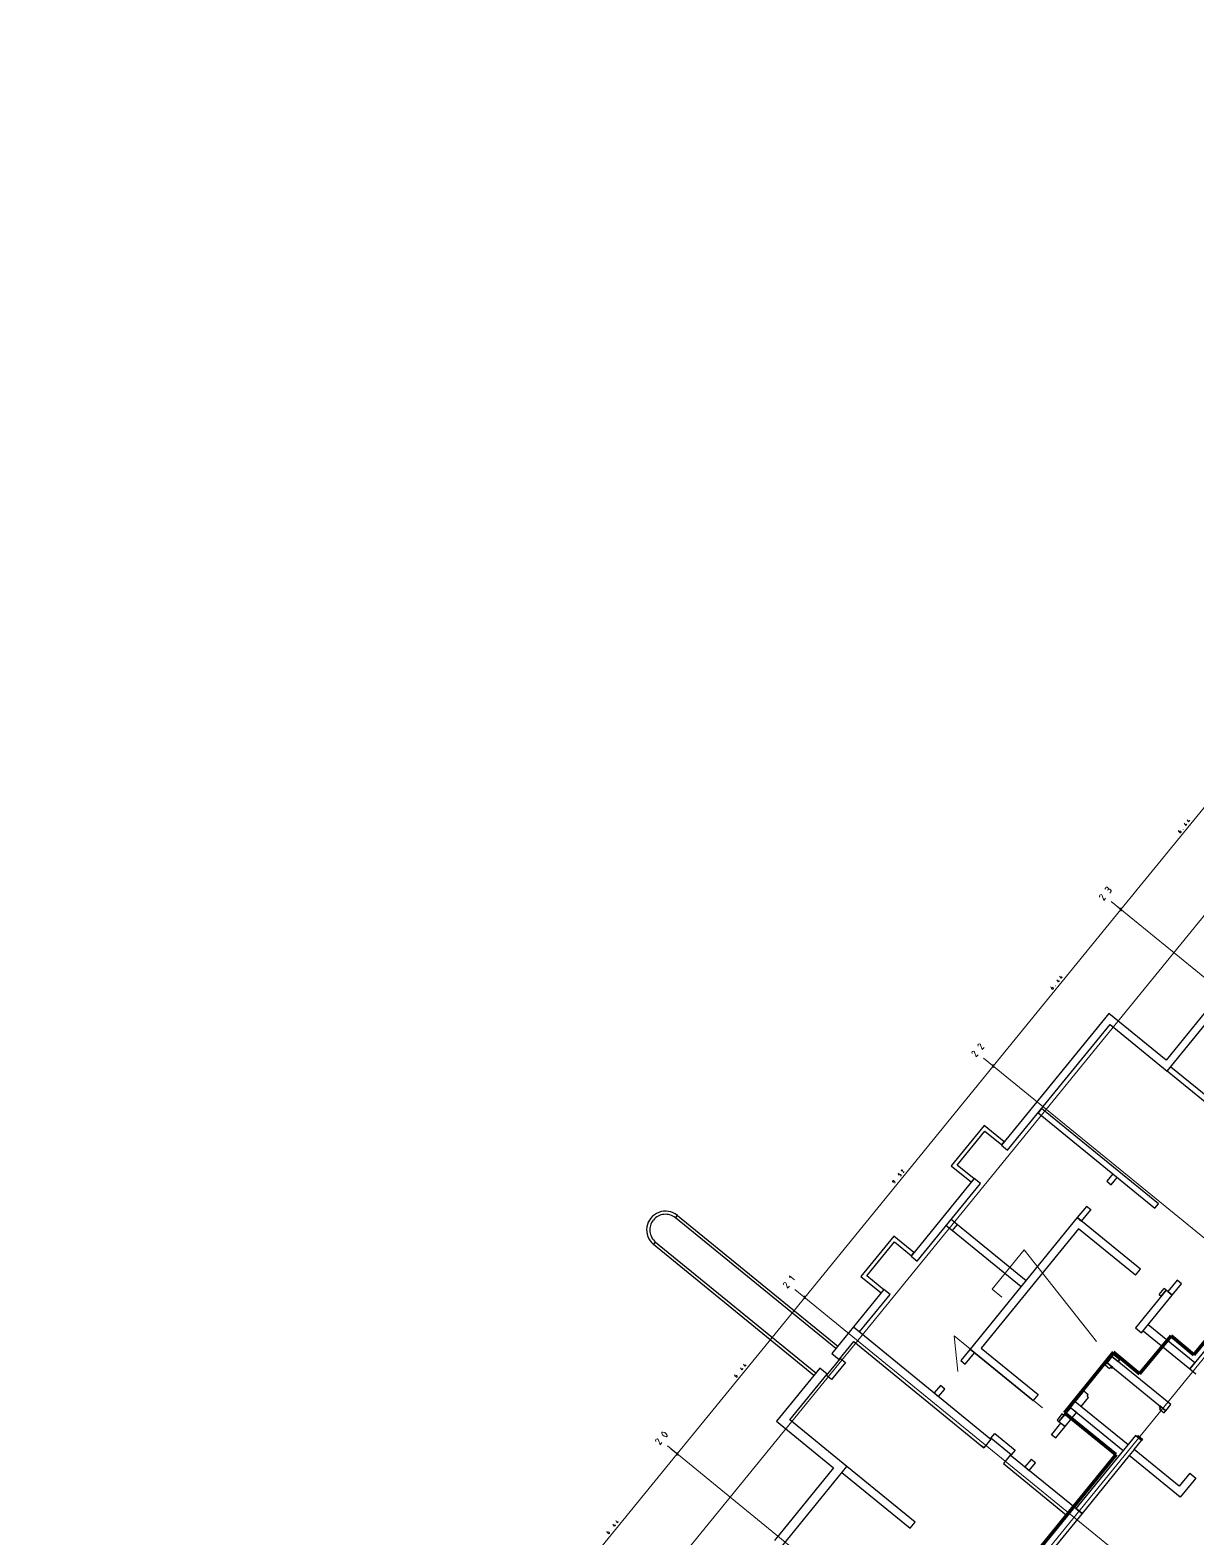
# Model space of a CAD drawing. Header units: metres. Extents: x 2680825 to 2680948, y 1252357 to 1252484.
# Drawn here: x 2680837.66 to 2680874.82, y 1252425.84 to 1252473.86 of the extents above; entities that cross this region are included whole.
import ezdxf

# ---------------------------------------------------------------- set-up
doc = ezdxf.new("R2010")
doc.units = ezdxf.units.M
doc.layers.add('0_BemassungAdo', color=5, linetype='Continuous', lineweight=0)
doc.layers.add('Bemaßung', color=7, linetype='Continuous', lineweight=13)
doc.layers.add('etappierung', color=7, linetype='Continuous')
doc.layers.add('geometrie', color=7, linetype='Continuous')
doc.layers.get('0_BemassungAdo').off()

# ---------------------------------------------------------------- blocks, each defined once
blk = doc.blocks.new('asdölkfasdiouhqreq')
at = {"layer": 'Bemaßung'}
for p, q in [((49.369, 69.357), (49.375, 69.368)), ((49.453, 69.323), (49.369, 69.189)), ((49.369, 69.189), (49.459, 69.189)), ((49.375, 69.368), (49.388, 69.39)), ((49.388, 69.39), (49.415, 69.397)), ((49.415, 69.397), (49.436, 69.385)), ((49.436, 69.385), (49.458, 69.372)), ((49.465, 69.345), (49.453, 69.323)), ((49.458, 69.372), (49.465, 69.345)), ((49.694, 69.379), (49.664, 69.323)), ((49.664, 69.323), (49.664, 69.256)), ((49.664, 69.256), (49.694, 69.2)), ((49.699, 69.386), (49.694, 69.379)), ((49.694, 69.2), (49.699, 69.193)), ((49.707, 69.391), (49.699, 69.386)), ((49.699, 69.193), (49.707, 69.189)), ((49.716, 69.391), (49.707, 69.391)), ((49.707, 69.189), (49.716, 69.189)), ((49.725, 69.391), (49.716, 69.391)), ((49.716, 69.189), (49.725, 69.189)), ((49.733, 69.386), (49.725, 69.391)), ((49.725, 69.189), (49.733, 69.193)), ((49.738, 69.379), (49.733, 69.386)), ((49.733, 69.193), (49.738, 69.2)), ((49.768, 69.323), (49.738, 69.379)), ((49.738, 69.2), (49.768, 69.256)), ((49.768, 69.256), (49.768, 69.323)), ((55.806, 69.357), (55.812, 69.368)), ((55.89, 69.324), (55.806, 69.189)), ((55.806, 69.189), (55.896, 69.189)), ((55.812, 69.368), (55.825, 69.39)), ((55.825, 69.39), (55.852, 69.397)), ((55.852, 69.397), (55.874, 69.385)), ((55.874, 69.385), (55.895, 69.372)), ((55.902, 69.345), (55.89, 69.324)), ((55.895, 69.372), (55.902, 69.345)), ((56.108, 69.346), (56.153, 69.391)), ((56.153, 69.391), (56.153, 69.189)), ((65.322, 69.357), (65.328, 69.368)), ((65.406, 69.324), (65.322, 69.189)), ((65.322, 69.189), (65.412, 69.189)), ((65.328, 69.368), (65.34, 69.39)), ((65.34, 69.39), (65.368, 69.397)), ((65.368, 69.397), (65.389, 69.385)), ((65.389, 69.385), (65.411, 69.372)), ((65.418, 69.345), (65.406, 69.324)), ((65.411, 69.372), (65.418, 69.345)), ((65.624, 69.357), (65.63, 69.368)), ((65.708, 69.324), (65.624, 69.189)), ((65.624, 69.189), (65.714, 69.189)), ((65.63, 69.368), (65.642, 69.39)), ((65.642, 69.39), (65.67, 69.397)), ((65.67, 69.397), (65.691, 69.385)), ((65.691, 69.385), (65.713, 69.372)), ((65.72, 69.345), (65.708, 69.324)), ((65.713, 69.372), (65.72, 69.345)), ((71.759, 69.357), (71.765, 69.368)), ((71.843, 69.324), (71.759, 69.189)), ((71.759, 69.189), (71.849, 69.189)), ((71.765, 69.368), (71.778, 69.39)), ((71.778, 69.39), (71.805, 69.397)), ((71.805, 69.397), (71.826, 69.385)), ((71.826, 69.385), (71.848, 69.372)), ((71.855, 69.345), (71.843, 69.324)), ((71.848, 69.372), (71.855, 69.345)), ((72.061, 69.391), (72.106, 69.391)), ((72.106, 69.189), (72.061, 69.189)), ((72.084, 69.301), (72.106, 69.301)), ((72.106, 69.391), (72.131, 69.391)), ((72.131, 69.301), (72.106, 69.301)), ((72.106, 69.301), (72.118, 69.301)), ((72.118, 69.189), (72.106, 69.189)), ((72.118, 69.301), (72.129, 69.296)), ((72.129, 69.194), (72.118, 69.189)), ((72.129, 69.296), (72.138, 69.288)), ((72.138, 69.202), (72.129, 69.194)), ((72.131, 69.391), (72.151, 69.371)), ((72.151, 69.321), (72.131, 69.301)), ((72.138, 69.288), (72.146, 69.28)), ((72.146, 69.211), (72.138, 69.202)), ((72.146, 69.28), (72.151, 69.268)), ((72.151, 69.222), (72.146, 69.211)), ((72.151, 69.371), (72.151, 69.346)), ((72.151, 69.346), (72.151, 69.321)), ((72.151, 69.268), (72.151, 69.256)), ((72.151, 69.256), (72.151, 69.234)), ((72.151, 69.234), (72.151, 69.222)), ((46.14, 68.73), (46.153, 68.748)), ((46.14, 68.71), (46.14, 68.73)), ((46.14, 68.71), (46.162, 68.71)), ((46.14, 68.677), (46.14, 68.71)), ((46.14, 68.665), (46.14, 68.677)), ((46.153, 68.748), (46.173, 68.754)), ((46.162, 68.71), (46.167, 68.71)), ((46.167, 68.71), (46.173, 68.708)), ((46.173, 68.708), (46.177, 68.704)), ((46.177, 68.704), (46.181, 68.7)), ((46.181, 68.7), (46.183, 68.694)), ((46.183, 68.694), (46.183, 68.688)), ((46.183, 68.688), (46.183, 68.677)), ((46.183, 68.677), (46.183, 68.665)), ((46.456, 68.754), (46.434, 68.677)), ((46.434, 68.677), (46.489, 68.677)), ((46.472, 68.699), (46.472, 68.656)), ((46.603, 68.754), (46.581, 68.677)), ((46.581, 68.677), (46.636, 68.677)), ((46.619, 68.699), (46.619, 68.656)), ((52.577, 68.73), (52.59, 68.748)), ((52.577, 68.71), (52.577, 68.73)), ((52.577, 68.71), (52.599, 68.71)), ((52.577, 68.677), (52.577, 68.71)), ((52.577, 68.665), (52.577, 68.677)), ((52.59, 68.748), (52.61, 68.754)), ((52.599, 68.71), (52.605, 68.71)), ((52.605, 68.71), (52.61, 68.708)), ((52.61, 68.708), (52.614, 68.704)), ((52.614, 68.704), (52.618, 68.7)), ((52.618, 68.7), (52.621, 68.694)), ((52.621, 68.694), (52.621, 68.688)), ((52.621, 68.688), (52.621, 68.677)), ((52.621, 68.677), (52.621, 68.665)), ((52.893, 68.754), (52.871, 68.677)), ((52.871, 68.677), (52.926, 68.677)), ((52.909, 68.699), (52.909, 68.656)), ((53.04, 68.754), (53.018, 68.677)), ((53.018, 68.677), (53.073, 68.677)), ((53.057, 68.699), (53.057, 68.656)), ((60.553, 68.744), (60.563, 68.754)), ((60.553, 68.732), (60.553, 68.744)), ((60.553, 68.721), (60.553, 68.732)), ((60.553, 68.715), (60.553, 68.721)), ((60.555, 68.71), (60.553, 68.715)), ((60.559, 68.705), (60.555, 68.71)), ((60.563, 68.701), (60.559, 68.705)), ((60.563, 68.754), (60.575, 68.754)), ((60.569, 68.699), (60.563, 68.701)), ((60.575, 68.699), (60.569, 68.699)), ((60.575, 68.754), (60.587, 68.754)), ((60.596, 68.699), (60.575, 68.699)), ((60.596, 68.679), (60.583, 68.661)), ((60.587, 68.754), (60.596, 68.744)), ((60.596, 68.744), (60.596, 68.732)), ((60.596, 68.732), (60.596, 68.699)), ((60.596, 68.699), (60.596, 68.679)), ((60.891, 68.754), (60.847, 68.754)), ((60.847, 68.754), (60.847, 68.71)), ((60.847, 68.71), (60.869, 68.71)), ((60.869, 68.71), (60.875, 68.71)), ((60.875, 68.71), (60.88, 68.708)), ((60.88, 68.708), (60.884, 68.704)), ((60.884, 68.704), (60.888, 68.7)), ((60.888, 68.7), (60.891, 68.694)), ((60.891, 68.694), (60.891, 68.688)), ((60.891, 68.688), (60.891, 68.677)), ((60.891, 68.677), (60.891, 68.672)), ((60.994, 68.737), (60.997, 68.743)), ((61.035, 68.721), (60.994, 68.656)), ((60.997, 68.743), (61.003, 68.753)), ((61.003, 68.753), (61.017, 68.757)), ((61.017, 68.757), (61.027, 68.751)), ((61.027, 68.751), (61.037, 68.745)), ((61.041, 68.731), (61.035, 68.721)), ((61.037, 68.745), (61.041, 68.731)), ((68.53, 68.73), (68.543, 68.748)), ((68.53, 68.71), (68.53, 68.73)), ((68.53, 68.71), (68.552, 68.71)), ((68.53, 68.677), (68.53, 68.71)), ((68.53, 68.665), (68.53, 68.677)), ((68.543, 68.748), (68.562, 68.754)), ((68.552, 68.71), (68.557, 68.71)), ((68.557, 68.71), (68.563, 68.708)), ((68.563, 68.708), (68.567, 68.704)), ((68.567, 68.704), (68.571, 68.7)), ((68.571, 68.7), (68.573, 68.694)), ((68.573, 68.694), (68.573, 68.688)), ((68.573, 68.688), (68.573, 68.677)), ((68.573, 68.677), (68.573, 68.665)), ((68.846, 68.754), (68.824, 68.677)), ((68.824, 68.677), (68.879, 68.677)), ((68.862, 68.699), (68.862, 68.656)), ((68.993, 68.754), (68.971, 68.677)), ((68.971, 68.677), (69.026, 68.677)), ((69.009, 68.699), (69.009, 68.656)), ((74.967, 68.73), (74.98, 68.748)), ((74.967, 68.71), (74.967, 68.73)), ((74.967, 68.71), (74.989, 68.71)), ((74.967, 68.677), (74.967, 68.71)), ((74.967, 68.665), (74.967, 68.677)), ((74.98, 68.748), (75, 68.754)), ((74.989, 68.71), (74.994, 68.71)), ((74.994, 68.71), (75, 68.708)), ((75, 68.708), (75.004, 68.704)), ((75.004, 68.704), (75.008, 68.7)), ((75.008, 68.7), (75.01, 68.694)), ((75.01, 68.694), (75.01, 68.688)), ((75.01, 68.688), (75.01, 68.677)), ((75.01, 68.677), (75.01, 68.665)), ((75.283, 68.754), (75.261, 68.677)), ((75.261, 68.677), (75.316, 68.677)), ((75.299, 68.699), (75.299, 68.656)), ((75.43, 68.754), (75.408, 68.677)), ((75.408, 68.677), (75.463, 68.677)), ((75.446, 68.699), (75.446, 68.656)), ((46.15, 68.656), (46.14, 68.665)), ((46.162, 68.656), (46.15, 68.656)), ((46.174, 68.656), (46.162, 68.656)), ((46.183, 68.665), (46.174, 68.656)), ((46.287, 68.656), (46.287, 68.661)), ((52.587, 68.656), (52.577, 68.665)), ((52.599, 68.656), (52.587, 68.656)), ((52.611, 68.656), (52.599, 68.656)), ((52.621, 68.665), (52.611, 68.656)), ((52.724, 68.656), (52.724, 68.661)), ((60.583, 68.661), (60.564, 68.656)), ((60.7, 68.656), (60.7, 68.661)), ((60.869, 68.656), (60.847, 68.656)), ((60.875, 68.656), (60.869, 68.656)), ((60.88, 68.658), (60.875, 68.656)), ((60.884, 68.662), (60.88, 68.658)), ((60.888, 68.666), (60.884, 68.662)), ((60.891, 68.672), (60.888, 68.666)), ((60.994, 68.656), (61.038, 68.656)), ((68.539, 68.656), (68.53, 68.665)), ((68.552, 68.656), (68.539, 68.656)), ((68.564, 68.656), (68.552, 68.656)), ((68.573, 68.665), (68.564, 68.656)), ((68.677, 68.656), (68.677, 68.661)), ((74.977, 68.656), (74.967, 68.665)), ((74.989, 68.656), (74.977, 68.656)), ((75.001, 68.656), (74.989, 68.656)), ((75.01, 68.665), (75.001, 68.656)), ((75.114, 68.656), (75.114, 68.661)), ((57.175, 63.31), (57.983, 64.118)), ((57.983, 64.118), (57.983, 60.482)), ((59.903, 63.714), (59.903, 64.118)), ((59.903, 64.118), (61.519, 64.118)), ((61.519, 64.118), (60.711, 60.482))]:
    blk.add_line(p, q, dxfattribs=at)
at = {"layer": 'etappierung', "color": 5, "lineweight": 9}
for p, q in [((49.487, 68.984), (49.487, 47.633)), ((55.924, 68.984), (55.924, 47.633)), ((65.44, 68.984), (65.44, 47.633)), ((71.877, 68.984), (71.877, 47.633)), ((14.173, 66.4), (109.824, 66.4)), ((14.173, 57.504), (109.824, 57.504))]:
    blk.add_line(p, q, dxfattribs=at)
at = {"layer": 'etappierung', "color": 5, "lineweight": 5}
for p, q in [((49.487, 68.559), (49.487, 68.834)), ((55.924, 68.559), (55.924, 68.834)), ((65.44, 68.559), (65.44, 68.834)), ((71.877, 68.559), (71.877, 68.834)), ((43.05, 68.584), (49.487, 68.584)), ((49.437, 68.584), (49.487, 68.584)), ((49.522, 68.619), (49.452, 68.549)), ((49.487, 68.584), (49.537, 68.584)), ((49.487, 68.584), (55.924, 68.584)), ((55.874, 68.584), (55.924, 68.584)), ((55.959, 68.619), (55.889, 68.549)), ((55.924, 68.584), (55.974, 68.584)), ((55.924, 68.584), (65.44, 68.584)), ((65.39, 68.584), (65.44, 68.584)), ((65.475, 68.619), (65.404, 68.549)), ((65.44, 68.584), (65.49, 68.584)), ((65.44, 68.584), (71.877, 68.584)), ((71.827, 68.584), (71.877, 68.584)), ((71.912, 68.619), (71.841, 68.549)), ((71.877, 68.584), (71.927, 68.584)), ((71.877, 68.584), (78.314, 68.584))]:
    blk.add_line(p, q, dxfattribs=at)
at = {"layer": 'etappierung', "color": 5, "lineweight": 120}
for p, q in [((58.306, 59.835), (60.8, 59.849)), ((58.313, 57.738), (58.306, 59.835)), ((60.8, 59.849), (60.779, 58.772)), ((60.779, 58.772), (62.356, 58.755)), ((62.356, 58.755), (62.344, 57.813)), ((40.075, 57.736), (58.32, 57.717)), ((62.344, 57.813), (80.682, 57.728))]:
    blk.add_line(p, q, dxfattribs=at)
at = {"layer": 'geometrie', "color": 7}
for p, q in [((54.185, 66.785), (54.185, 73.382)), ((54.185, 73.382), (54.285, 73.382)), ((54.285, 73.382), (54.285, 66.785)), ((55.284, 66.785), (55.284, 73.382)), ((55.284, 73.382), (55.384, 73.382)), ((55.384, 73.382), (55.384, 66.785)), ((59.232, 67.614), (57.573, 67.614)), ((57.573, 67.614), (57.573, 66.785)), ((57.703, 66.785), (57.703, 67.484)), ((57.703, 67.484), (59.103, 67.484)), ((59.103, 67.484), (59.103, 66.785)), ((59.232, 66.785), (59.232, 67.614)), ((63.79, 67.614), (62.131, 67.614)), ((62.131, 67.614), (62.131, 66.785)), ((62.261, 66.785), (62.261, 67.484)), ((62.261, 67.484), (63.661, 67.484)), ((63.661, 67.484), (63.661, 66.785)), ((63.79, 66.785), (63.79, 67.614)), ((54.485, 66.785), (52.296, 66.785)), ((52.296, 66.785), (52.296, 64.436)), ((54.285, 66.785), (54.185, 66.785)), ((54.485, 66.485), (54.485, 66.785)), ((56.174, 66.785), (55.084, 66.785)), ((55.084, 66.785), (55.084, 66.485)), ((55.384, 66.785), (55.284, 66.785)), ((57.718, 66.785), (56.174, 66.785)), ((56.174, 66.785), (56.174, 61.127)), ((57.573, 66.785), (57.703, 66.785)), ((57.718, 66.535), (57.718, 66.785)), ((59.088, 66.785), (59.088, 66.535)), ((62.276, 66.785), (59.088, 66.785)), ((59.103, 66.785), (59.232, 66.785)), ((62.131, 66.785), (62.261, 66.785)), ((62.276, 66.535), (62.276, 66.785)), ((69.068, 66.785), (63.646, 66.785)), ((63.646, 66.785), (63.646, 66.535)), ((63.661, 66.785), (63.79, 66.785)), ((69.068, 64.436), (69.068, 66.785)), ((52.596, 64.136), (52.596, 66.485)), ((52.596, 66.485), (54.485, 66.485)), ((54.435, 66.265), (54.435, 66.465)), ((54.435, 66.465), (55.134, 66.465)), ((55.084, 66.485), (55.824, 66.485)), ((55.134, 66.465), (55.134, 66.265)), ((55.824, 66.485), (55.824, 61.127)), ((56.174, 66.535), (57.718, 66.535)), ((59.088, 66.535), (62.276, 66.535)), ((60.557, 66.535), (60.557, 66.275)), ((60.557, 66.275), (60.557, 63.456)), ((60.557, 66.275), (60.807, 66.275)), ((60.807, 66.535), (60.807, 66.275)), ((60.807, 66.275), (60.807, 63.456)), ((63.646, 66.535), (68.818, 66.535)), ((65.365, 66.535), (65.185, 66.535)), ((65.185, 66.535), (65.185, 61.727)), ((65.365, 61.727), (65.365, 66.535)), ((68.818, 66.535), (68.818, 64.186)), ((55.134, 66.265), (54.435, 66.265)), ((52.296, 64.436), (49.312, 64.436)), ((71.702, 64.436), (69.068, 64.436)), ((49.312, 64.136), (52.596, 64.136)), ((52.346, 64.136), (52.346, 61.327)), ((52.596, 61.327), (52.596, 64.136)), ((68.818, 64.186), (68.998, 64.186)), ((68.818, 61.727), (68.818, 64.186)), ((68.818, 64.186), (71.702, 64.186)), ((68.998, 64.186), (68.998, 61.727)), ((56.484, 63.456), (56.174, 63.456)), ((56.174, 63.456), (56.174, 63.276)), ((56.484, 63.276), (56.484, 63.456)), ((57.978, 63.456), (57.513, 63.456)), ((57.513, 63.456), (57.513, 63.276)), ((63.386, 63.456), (57.978, 63.456)), ((57.978, 63.456), (57.978, 60.857)), ((57.978, 63.276), (57.978, 63.456)), ((63.386, 60.857), (63.386, 63.456)), ((63.85, 63.456), (63.386, 63.456)), ((63.386, 63.456), (63.386, 63.276)), ((63.85, 63.276), (63.85, 63.456)), ((65.185, 63.456), (64.88, 63.456)), ((64.88, 63.456), (64.88, 63.276)), ((56.174, 63.276), (56.484, 63.276)), ((56.484, 63.276), (56.464, 63.276)), ((57.513, 63.276), (57.978, 63.276)), ((57.513, 63.276), (57.533, 63.276)), ((63.136, 63.206), (58.228, 63.206)), ((58.228, 63.206), (58.228, 60.857)), ((63.136, 60.857), (63.136, 63.206)), ((63.386, 63.276), (63.85, 63.276)), ((63.85, 63.276), (63.83, 63.276)), ((64.88, 63.276), (65.185, 63.276)), ((64.88, 63.276), (64.9, 63.276)), ((65.185, 61.727), (65.365, 61.727)), ((52.346, 61.327), (52.596, 61.327)), ((55.824, 61.127), (55.824, 61.222)), ((56.174, 61.127), (55.824, 61.127)), ((56.194, 61.147), (56.394, 61.147)), ((56.194, 60.308), (56.194, 61.147)), ((56.394, 61.147), (56.394, 60.308)), ((57.978, 60.857), (57.978, 60.937)), ((58.228, 60.857), (57.978, 60.857)), ((63.136, 60.857), (63.386, 60.857)), ((63.386, 60.857), (63.386, 60.937)), ((55.824, 60.328), (55.824, 60.233)), ((55.824, 60.328), (55.824, 57.729)), ((56.174, 60.328), (55.824, 60.328)), ((56.174, 57.379), (56.174, 60.328)), ((56.394, 60.308), (56.194, 60.308)), ((56.484, 59.728), (56.174, 59.728)), ((56.174, 59.728), (56.174, 59.548)), ((56.484, 59.728), (56.464, 59.728)), ((56.484, 59.548), (56.484, 59.728)), ((57.513, 59.728), (57.513, 59.548)), ((57.978, 59.728), (57.513, 59.728)), ((57.513, 59.728), (57.533, 59.728)), ((57.978, 59.878), (57.978, 59.798)), ((58.228, 59.878), (57.978, 59.878)), ((57.978, 59.798), (58.228, 59.798)), ((58.553, 59.798), (57.978, 59.798)), ((57.978, 59.798), (57.978, 59.548)), ((57.978, 59.548), (57.978, 59.728)), ((58.228, 59.798), (58.228, 59.878)), ((58.553, 59.548), (58.553, 59.798)), ((58.553, 57.629), (58.553, 59.798)), ((58.553, 59.798), (58.803, 59.798)), ((59.173, 59.798), (58.803, 59.798)), ((58.803, 59.798), (58.803, 57.629)), ((58.803, 59.558), (59.173, 59.558)), ((59.232, 59.798), (59.173, 59.798)), ((59.173, 59.558), (59.173, 59.618)), ((59.173, 59.618), (59.232, 59.618)), ((59.232, 59.618), (59.232, 59.798)), ((60.372, 59.798), (60.312, 59.798)), ((60.312, 59.798), (60.312, 59.618)), ((60.312, 59.618), (60.372, 59.618)), ((60.402, 59.798), (60.372, 59.798)), ((60.372, 59.618), (60.372, 59.558)), ((60.372, 59.558), (60.402, 59.558)), ((60.652, 59.798), (60.402, 59.798)), ((60.402, 59.798), (60.402, 57.379)), ((60.402, 59.558), (60.402, 59.798)), ((60.737, 59.798), (60.652, 59.798)), ((60.652, 59.798), (60.652, 59.548)), ((60.652, 57.379), (60.652, 59.798)), ((60.737, 59.798), (60.737, 59.548)), ((63.386, 59.798), (61.836, 59.798)), ((61.836, 59.798), (61.836, 59.548)), ((63.136, 59.878), (63.386, 59.878)), ((63.136, 59.878), (63.136, 59.798)), ((63.136, 59.798), (63.386, 59.798)), ((63.386, 59.798), (63.386, 59.878)), ((63.386, 59.548), (63.386, 59.798)), ((63.85, 59.728), (63.386, 59.728)), ((63.386, 59.728), (63.386, 59.548)), ((63.85, 59.728), (63.83, 59.728)), ((63.85, 59.548), (63.85, 59.728)), ((56.174, 59.548), (56.484, 59.548)), ((57.513, 59.548), (57.978, 59.548)), ((57.978, 59.548), (58.553, 59.548)), ((60.652, 59.548), (60.737, 59.548)), ((60.737, 59.548), (60.657, 59.548)), ((61.836, 59.548), (61.916, 59.548)), ((61.836, 59.548), (63.386, 59.548)), ((61.921, 59.548), (61.921, 57.629)), ((62.171, 57.629), (62.171, 59.548)), ((63.386, 59.548), (63.85, 59.548)), ((55.824, 57.729), (49.662, 57.729)), ((56.174, 57.379), (49.662, 57.379)), ((59.173, 57.629), (56.174, 57.629)), ((56.174, 57.629), (56.174, 57.379)), ((58.553, 57.379), (56.174, 57.379)), ((58.553, 55.28), (58.553, 57.379)), ((58.803, 57.379), (58.553, 57.379)), ((58.803, 55.53), (58.803, 57.379)), ((58.803, 57.379), (59.173, 57.379)), ((59.173, 57.379), (59.173, 57.629)), ((59.173, 57.629), (59.173, 57.569)), ((59.173, 57.569), (59.232, 57.569)), ((59.232, 57.379), (59.173, 57.379)), ((59.232, 57.569), (59.232, 57.379)), ((60.372, 57.569), (60.312, 57.569)), ((60.312, 57.569), (60.312, 57.379)), ((60.312, 57.379), (60.372, 57.379)), ((60.402, 57.629), (60.372, 57.629)), ((60.372, 57.629), (60.372, 57.569)), ((60.372, 57.379), (60.402, 57.379)), ((60.402, 57.379), (60.402, 57.629)), ((60.402, 57.379), (60.652, 57.379)), ((65.54, 57.629), (61.921, 57.629)), ((61.921, 57.629), (61.921, 57.379)), ((61.921, 57.629), (62.171, 57.629)), ((59.342, 55.28), (58.553, 55.28)), ((59.342, 55.53), (58.803, 55.53)), ((59.342, 55.28), (59.262, 55.28)), ((59.342, 55.53), (59.342, 55.28))]:
    blk.add_line(p, q, dxfattribs=at)
for centre, radius, start, end in [((54.784, 73.382), 0.6, 359.9983, 180.0017), ((54.785, 73.382), 0.5, 157.5202, 180.0012), ((54.786, 73.381), 0.501, 135.0132, 157.4539), ((54.785, 73.381), 0.501, 112.5174, 134.9803), ((54.784, 73.382), 0.5, 89.9927, 112.4941), ((54.785, 73.381), 0.5, 67.5202, 90.0012), ((54.784, 73.38), 0.501, 45.0372, 67.4651), ((54.783, 73.381), 0.501, 22.5262, 44.9715), ((54.784, 73.382), 0.5, 359.9988, 22.4798)]:
    blk.add_arc(centre, radius, start, end, dxfattribs=at)
blk = doc.blocks.new('A$Cbb9cbaab')
blk.add_blockref('asdölkfasdiouhqreq', (-9.862, -4.002))

msp = doc.modelspace()

# ---------------------------------------------------------------- block references
at = {"layer": '0_BemassungAdo', "rotation": 50.80316544729117}
msp.add_blockref('A$Cbb9cbaab', (2680883.288, 1252356.959), dxfattribs=at)

doc.saveas('drawing.dxf')
